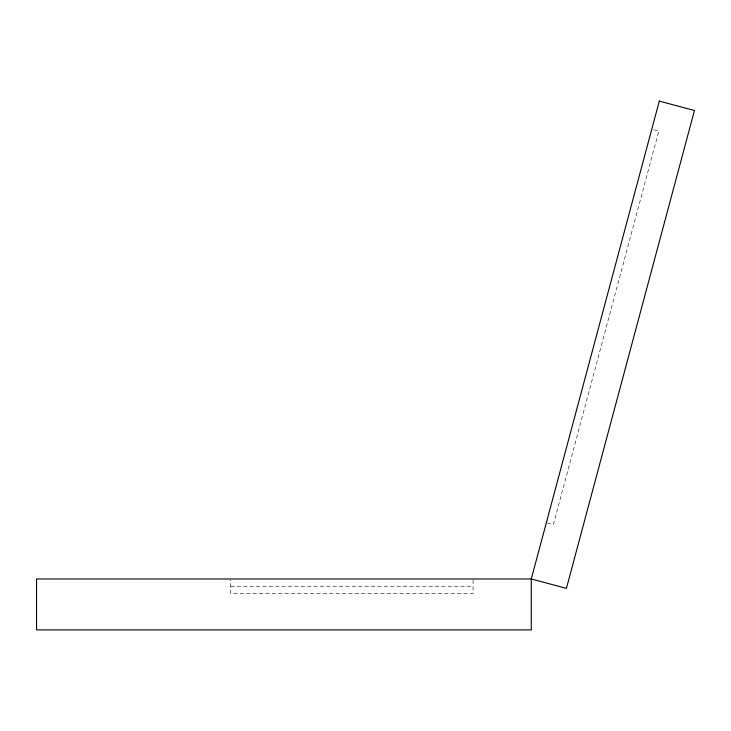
<?xml version="1.0" encoding="UTF-8"?>
<svg xmlns="http://www.w3.org/2000/svg" width="731" height="731" viewBox="0 0 731 731"><rect width="100%" height="100%" fill="white"/><g stroke="black" fill="none" stroke-linecap="round" stroke-linejoin="round"><path stroke-width="0.55" stroke-dasharray="3.65 2.74" d="M230.685 586.244L473.067 586.244M653.788 129.752L658.805 131.096L553.358 524.63L546.331 522.747M473.067 580.085L473.067 593.517L230.685 593.517L230.685 580.085"/><path stroke-width="1.1" d="M659.316 101.106L531.273 578.97L531.273 629.894L36.55 629.894L36.55 578.97L531.273 578.97L566.406 588.382L694.45 110.518L659.316 101.106"/></g></svg>
